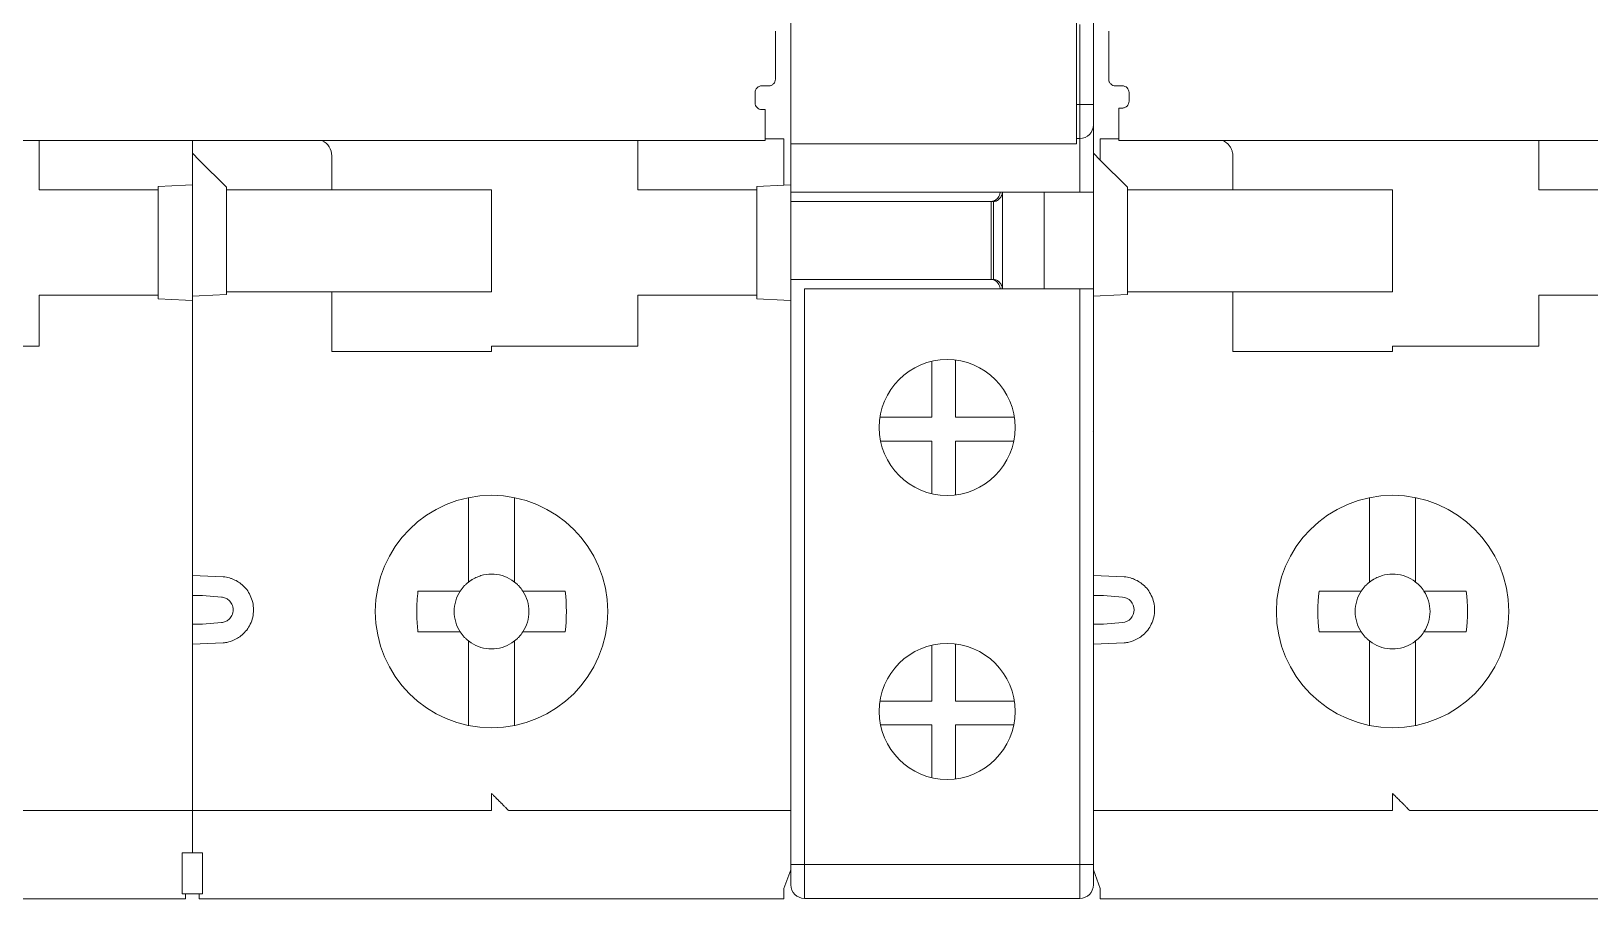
# Model space of a CAD drawing. Header units: millimetres. Extents: x 1359 to 3577, y 1336 to 3557.
# Drawn here: x 1844.63 to 1890.47, y 2722.53 to 2748.05 of the extents above; entities that cross this region are included whole.
import ezdxf

# ---------------------------------------------------------------- set-up
doc = ezdxf.new("R2010")
doc.units = ezdxf.units.MM
doc.layers.add('000-PI-Oprema', color=30, linetype='Continuous', lineweight=5)

msp = doc.modelspace()

# ---------------------------------------------------------------- linework, layer by layer
at = {"layer": '000-PI-Oprema', "color": 0, "linetype": 'ByBlock', "lineweight": 0}
for p, q in [((1866.971, 2723.544), (1866.971, 2749.133)), ((1875.371, 2749.133), (1875.371, 2744.733)), ((1875.471, 2745.894), (1875.471, 2748.25)), ((1875.871, 2748.505), (1875.871, 2745.894)), ((1875.371, 2745.894), (1875.471, 2745.894)), ((1875.871, 2745.894), (1875.471, 2745.894)), ((1875.471, 2744.894), (1875.471, 2745.894)), ((1875.871, 2745.894), (1875.871, 2745.294)), ((1875.871, 2745.294), (1875.871, 2743.319)), ((1866.971, 2744.733), (1875.371, 2744.733)), ((1875.371, 2744.894), (1875.471, 2744.894)), ((1875.471, 2743.319), (1875.471, 2744.894)), ((1866.971, 2743.319), (1875.471, 2743.319)), ((1873.198, 2743.319), (1873.198, 2740.469)), ((1874.419, 2743.319), (1874.419, 2740.469)), ((1874.421, 2743.319), (1874.421, 2740.469)), ((1875.871, 2743.319), (1875.471, 2743.319)), ((1875.871, 2743.319), (1875.871, 2740.469)), ((1866.971, 2743.044), (1872.864, 2743.044)), ((1872.864, 2743.044), (1872.936, 2743.044)), ((1872.864, 2743.044), (1872.864, 2740.744)), ((1872.936, 2743.044), (1872.936, 2740.744)), ((1872.95, 2743.044), (1872.936, 2743.044)), ((1872.864, 2740.744), (1866.971, 2740.744)), ((1867.371, 2740.469), (1875.471, 2740.469)), ((1867.371, 2723.544), (1867.371, 2740.469)), ((1872.936, 2740.744), (1872.864, 2740.744)), ((1872.95, 2740.744), (1872.936, 2740.744)), ((1875.471, 2740.469), (1875.871, 2740.469)), ((1875.471, 2723.544), (1875.471, 2740.469)), ((1875.871, 2740.469), (1875.871, 2723.544)), ((1871.12, 2738.342), (1871.12, 2736.694)), ((1871.82, 2738.378), (1871.82, 2736.694)), ((1869.594, 2736.694), (1871.12, 2736.694)), ((1871.82, 2736.694), (1873.549, 2736.694)), ((1871.12, 2735.994), (1869.612, 2735.994)), ((1871.12, 2735.994), (1871.12, 2734.445)), ((1871.82, 2734.41), (1871.82, 2735.994)), ((1873.531, 2735.994), (1871.82, 2735.994)), ((1871.12, 2729.992), (1871.12, 2728.344)), ((1871.82, 2730.028), (1871.82, 2728.344)), ((1869.594, 2728.344), (1871.12, 2728.344)), ((1871.82, 2728.344), (1873.549, 2728.344)), ((1869.612, 2727.644), (1871.12, 2727.644)), ((1871.12, 2727.644), (1871.12, 2726.095)), ((1871.82, 2726.06), (1871.82, 2727.644)), ((1873.531, 2727.644), (1871.82, 2727.644)), ((1866.971, 2722.944), (1866.971, 2723.544)), ((1867.371, 2723.544), (1866.971, 2723.544)), ((1867.371, 2723.544), (1875.471, 2723.544)), ((1867.371, 2722.544), (1867.371, 2723.544)), ((1875.871, 2723.544), (1875.471, 2723.544)), ((1875.471, 2722.544), (1875.471, 2723.544)), ((1875.871, 2723.544), (1875.871, 2722.944)), ((1867.371, 2722.544), (1875.471, 2722.544))]:
    msp.add_line(p, q, dxfattribs=at)
at = {"layer": '000-PI-Oprema', "color": 0, "lineweight": 0}
for p, q in [((1866.521, 2746.641), (1866.521, 2748.05)), ((1876.321, 2748.05), (1876.321, 2746.641)), ((1866.321, 2746.442), (1866.121, 2746.442)), ((1876.721, 2746.442), (1876.521, 2746.442)), ((1865.921, 2746.242), (1865.921, 2745.944)), ((1866.971, 2746.048), (1866.971, 2745.881)), ((1875.871, 2745.731), (1875.871, 2746.048)), ((1876.921, 2745.993), (1876.921, 2746.242)), ((1866.121, 2745.744), (1866.221, 2745.744)), ((1866.221, 2745.655), (1866.221, 2745.744)), ((1866.971, 2745.731), (1866.971, 2743.534)), ((1875.871, 2744.457), (1875.871, 2745.731)), ((1876.621, 2745.788), (1876.721, 2745.788)), ((1876.621, 2745.744), (1876.621, 2745.788)), ((1876.621, 2745.744), (1876.621, 2745.655)), ((1836.621, 2744.834), (1862.121, 2744.834)), ((1844.871, 2743.381), (1844.871, 2744.834)), ((1849.371, 2744.834), (1849.371, 2744.457)), ((1849.371, 2744.457), (1849.571, 2744.257)), ((1849.371, 2743.534), (1849.371, 2744.457)), ((1862.121, 2744.833), (1866.222, 2744.833)), ((1862.471, 2744.833), (1862.471, 2743.381)), ((1866.771, 2744.881), (1866.221, 2744.881)), ((1866.771, 2744.881), (1866.771, 2743.523)), ((1875.871, 2740.281), (1875.871, 2744.457)), ((1875.871, 2744.457), (1876.071, 2744.257)), ((1876.621, 2744.881), (1876.071, 2744.881)), ((1876.621, 2744.833), (1880.721, 2744.833)), ((1880.721, 2744.834), (1906.221, 2744.834)), ((1888.971, 2743.381), (1888.971, 2744.834)), ((1849.571, 2744.257), (1850.371, 2743.457)), ((1853.471, 2743.381), (1853.471, 2744.381)), ((1876.071, 2744.257), (1876.071, 2744.381)), ((1876.071, 2744.257), (1876.871, 2743.457)), ((1879.971, 2743.381), (1879.971, 2744.381)), ((1849.371, 2743.534), (1849.171, 2743.523)), ((1849.371, 2743.534), (1849.371, 2740.281)), ((1866.971, 2743.534), (1866.771, 2743.523)), ((1866.971, 2743.534), (1866.971, 2740.129)), ((1845.271, 2743.381), (1844.871, 2743.381)), ((1845.271, 2743.381), (1848.371, 2743.381)), ((1848.371, 2743.481), (1849.171, 2743.523)), ((1848.371, 2743.481), (1848.371, 2743.381)), ((1848.371, 2743.381), (1848.371, 2740.281)), ((1850.371, 2743.457), (1850.371, 2743.381)), ((1850.371, 2743.381), (1853.471, 2743.381)), ((1850.371, 2743.381), (1850.371, 2740.381)), ((1853.871, 2743.381), (1853.471, 2743.381)), ((1858.171, 2743.381), (1853.871, 2743.381)), ((1858.171, 2740.381), (1858.171, 2743.381)), ((1862.871, 2743.381), (1862.471, 2743.381)), ((1862.871, 2743.381), (1865.971, 2743.381)), ((1865.971, 2743.481), (1866.771, 2743.523)), ((1865.971, 2743.381), (1865.971, 2743.481)), ((1865.971, 2740.281), (1865.971, 2743.381)), ((1876.871, 2743.457), (1876.871, 2743.381)), ((1879.971, 2743.381), (1876.871, 2743.381)), ((1876.871, 2743.381), (1876.871, 2740.381)), ((1879.971, 2743.381), (1880.371, 2743.381)), ((1880.371, 2743.381), (1884.671, 2743.381)), ((1884.671, 2743.381), (1884.671, 2740.381)), ((1889.371, 2743.381), (1888.971, 2743.381)), ((1889.371, 2743.381), (1892.471, 2743.381)), ((1875.871, 2741.281), (1875.866, 2741.286)), ((1866.976, 2741.081), (1866.971, 2741.081)), ((1850.371, 2740.381), (1850.371, 2740.305)), ((1853.471, 2740.381), (1850.371, 2740.381)), ((1853.471, 2738.631), (1853.471, 2740.381)), ((1853.471, 2740.381), (1853.871, 2740.381)), ((1853.871, 2740.381), (1858.171, 2740.381)), ((1876.871, 2740.381), (1876.871, 2740.305)), ((1879.971, 2740.381), (1876.871, 2740.381)), ((1879.971, 2738.631), (1879.971, 2740.381)), ((1879.971, 2740.381), (1880.371, 2740.381)), ((1884.671, 2740.381), (1880.371, 2740.381)), ((1845.271, 2740.281), (1844.871, 2740.281)), ((1844.871, 2740.281), (1844.871, 2738.781)), ((1848.371, 2740.281), (1845.271, 2740.281)), ((1848.371, 2740.181), (1848.371, 2740.281)), ((1849.171, 2740.139), (1848.371, 2740.181)), ((1849.171, 2740.139), (1849.371, 2740.129)), ((1849.371, 2740.253), (1849.371, 2740.281)), ((1849.371, 2740.253), (1849.571, 2740.263)), ((1849.371, 2740.253), (1849.371, 2740.129)), ((1849.371, 2732.358), (1849.371, 2740.129)), ((1850.371, 2740.305), (1849.571, 2740.263)), ((1862.871, 2740.281), (1862.471, 2740.281)), ((1862.471, 2738.781), (1862.471, 2740.281)), ((1862.871, 2740.281), (1865.971, 2740.281)), ((1865.971, 2740.181), (1865.971, 2740.281)), ((1866.771, 2740.139), (1865.971, 2740.181)), ((1866.971, 2740.129), (1866.771, 2740.139)), ((1866.971, 2740.129), (1866.971, 2725.981)), ((1875.871, 2740.253), (1876.071, 2740.263)), ((1875.871, 2740.253), (1875.871, 2732.358)), ((1876.871, 2740.305), (1876.071, 2740.263)), ((1889.371, 2740.281), (1888.971, 2740.281)), ((1888.971, 2740.281), (1888.971, 2738.781)), ((1892.471, 2740.281), (1889.371, 2740.281)), ((1844.871, 2738.781), (1840.571, 2738.781)), ((1858.171, 2738.631), (1853.471, 2738.631)), ((1858.171, 2738.781), (1858.171, 2738.631)), ((1858.171, 2738.781), (1862.471, 2738.781)), ((1884.671, 2738.631), (1879.971, 2738.631)), ((1884.671, 2738.781), (1884.671, 2738.631)), ((1888.971, 2738.781), (1884.671, 2738.781)), ((1866.971, 2736.481), (1866.976, 2736.481)), ((1875.866, 2736.276), (1875.871, 2736.281)), ((1857.496, 2734.332), (1857.496, 2734.257)), ((1857.496, 2734.257), (1857.496, 2732.138)), ((1858.846, 2734.257), (1858.846, 2734.332)), ((1858.846, 2731.85), (1858.846, 2734.257)), ((1883.996, 2734.32), (1883.996, 2734.257)), ((1883.996, 2734.257), (1883.996, 2732.138)), ((1885.346, 2734.257), (1885.346, 2734.32)), ((1885.346, 2732.138), (1885.346, 2734.257)), ((1849.371, 2732.358), (1849.371, 2729.705)), ((1875.871, 2732.184), (1875.871, 2732.357)), ((1883.996, 2732.138), (1883.996, 2731.85)), ((1885.346, 2732.138), (1885.346, 2731.85)), ((1850.281, 2732.003), (1849.371, 2732.041)), ((1876.781, 2732.003), (1875.871, 2732.041)), ((1849.671, 2731.454), (1850.229, 2731.405)), ((1856.007, 2731.581), (1856.865, 2731.581)), ((1860.335, 2731.581), (1859.477, 2731.581)), ((1875.871, 2730.609), (1875.871, 2731.454)), ((1876.171, 2731.454), (1876.729, 2731.405)), ((1882.507, 2731.581), (1883.365, 2731.581)), ((1886.835, 2731.581), (1885.977, 2731.581)), ((1849.671, 2730.609), (1850.229, 2730.658)), ((1856.865, 2730.381), (1856.007, 2730.381)), ((1860.335, 2730.381), (1859.477, 2730.381)), ((1876.729, 2730.658), (1876.171, 2730.609)), ((1883.365, 2730.381), (1882.507, 2730.381)), ((1886.835, 2730.381), (1885.977, 2730.381)), ((1849.371, 2730.022), (1850.281, 2730.06)), ((1857.496, 2729.825), (1857.496, 2727.705)), ((1858.846, 2727.705), (1858.846, 2729.825)), ((1875.871, 2730.022), (1876.781, 2730.06)), ((1883.996, 2730.113), (1883.996, 2729.825)), ((1883.996, 2729.825), (1883.996, 2727.705)), ((1885.346, 2730.113), (1885.346, 2729.825)), ((1885.346, 2727.705), (1885.346, 2729.825)), ((1849.371, 2725.981), (1849.371, 2729.705)), ((1875.871, 2729.705), (1875.871, 2729.759)), ((1875.871, 2729.705), (1875.871, 2725.981)), ((1857.496, 2727.705), (1857.496, 2727.631)), ((1858.846, 2727.631), (1858.846, 2727.705)), ((1883.996, 2727.705), (1883.996, 2727.631)), ((1885.346, 2727.631), (1885.346, 2727.705)), ((1849.371, 2725.981), (1849.371, 2723.881)), ((1866.971, 2725.981), (1866.971, 2723.381)), ((1875.871, 2725.981), (1875.871, 2723.381)), ((1849.371, 2725.131), (1841.071, 2725.131)), ((1858.171, 2725.131), (1849.371, 2725.131)), ((1866.971, 2725.131), (1858.671, 2725.131)), ((1875.871, 2725.131), (1884.671, 2725.131)), ((1893.471, 2725.131), (1885.171, 2725.131)), ((1849.671, 2723.881), (1849.071, 2723.881)), ((1866.971, 2723.381), (1866.771, 2722.831)), ((1875.871, 2723.381), (1876.071, 2722.832)), ((1849.171, 2722.531), (1844.391, 2722.531)), ((1849.171, 2722.681), (1849.071, 2722.681)), ((1849.571, 2722.681), (1849.171, 2722.681)), ((1849.671, 2722.681), (1849.571, 2722.681)), ((1854.371, 2722.531), (1849.571, 2722.531)), ((1854.371, 2722.531), (1861.991, 2722.531)), ((1866.771, 2722.531), (1861.991, 2722.531)), ((1880.871, 2722.531), (1876.071, 2722.531)), ((1888.491, 2722.531), (1880.871, 2722.531)), ((1893.271, 2722.531), (1888.491, 2722.531))]:
    msp.add_line(p, q, dxfattribs=at)
at = {"layer": '000-PI-Oprema', "color": 0, "linetype": 'ByBlock', "lineweight": 0}
for centre in [(1871.571, 2736.394), (1871.571, 2728.044)]:
    msp.add_circle(centre, 2, dxfattribs=at)
at = {"layer": '000-PI-Oprema', "color": 0, "lineweight": 0}
for centre in [(1858.171, 2730.981), (1884.671, 2730.981)]:
    msp.add_circle(centre, 3.418, dxfattribs=at)
at = {"layer": '000-PI-Oprema', "color": 0, "linetype": 'ByBlock', "lineweight": 0}
for centre, start, end in [((1875.471, 2745.294), 270, 0), ((1867.371, 2722.944), 180, 270), ((1875.471, 2722.944), 270, 0)]:
    msp.add_arc(centre, 0.4, start, end, dxfattribs=at)
at = {"layer": '000-PI-Oprema', "color": 0, "lineweight": 0}
for centre, radius, start, end in [((1852.971, 2744.381), 0.5, 0, 64.7859), ((1858.171, 2730.981), 1.1, 136.9319, 146.9443), ((1858.171, 2730.981), 1.1, 135, 136.9319), ((1858.171, 2730.981), 1.1, 133.0681, 135), ((1858.171, 2730.981), 1.1, 123.0557, 133.0681), ((1858.171, 2730.981), 1.1, 46.9319, 56.9443), ((1858.171, 2730.981), 1.1, 45, 46.9319), ((1858.171, 2730.981), 1.1, 43.0681, 45), ((1858.171, 2730.981), 1.1, 33.0557, 43.0681), ((1884.671, 2730.981), 1.1, 136.9319, 146.9443), ((1884.671, 2730.981), 1.1, 135, 136.9319), ((1884.671, 2730.981), 1.1, 133.0681, 135), ((1884.671, 2730.981), 1.1, 123.0557, 133.0681), ((1884.671, 2730.981), 1.1, 46.9319, 56.9443), ((1884.671, 2730.981), 1.1, 33.0557, 43.0681), ((1858.171, 2730.981), 1.1, 213.0557, 223.0681), ((1858.171, 2730.981), 1.1, 316.9319, 326.9443), ((1884.671, 2730.981), 1.1, 213.0557, 223.0681), ((1884.671, 2730.981), 1.1, 316.9319, 326.9443), ((1858.171, 2730.981), 1.1, 223.0681, 225), ((1858.171, 2730.981), 1.1, 225, 226.9319), ((1858.171, 2730.981), 1.1, 226.9319, 236.9443), ((1858.171, 2730.981), 1.1, 303.0557, 313.0681), ((1858.171, 2730.981), 1.1, 313.0681, 315), ((1858.171, 2730.981), 1.1, 315, 316.9319), ((1884.671, 2730.981), 1.1, 223.0681, 225), ((1884.671, 2730.981), 1.1, 225, 226.9319), ((1884.671, 2730.981), 1.1, 226.9319, 236.9443), ((1884.671, 2730.981), 1.1, 303.0557, 313.0681), ((1884.671, 2730.981), 1.1, 315, 316.9319)]:
    msp.add_arc(centre, radius, start, end, dxfattribs=at)
for points, knots in [([(1866.971, 2749.926), (1866.971, 2749.854), (1866.971, 2749.712), (1866.971, 2749.505), (1866.971, 2749.304), (1866.971, 2749.109), (1866.971, 2748.92), (1866.971, 2748.738), (1866.971, 2748.561), (1866.971, 2748.335), (1866.971, 2748.068), (1866.971, 2747.778), (1866.971, 2747.515), (1866.971, 2747.365), (1866.971, 2747.29)], [0, 0, 0, 0, 0.062728, 0.125272, 0.18769, 0.250045, 0.312396, 0.374803, 0.437328, 0.500029, 0.625194, 0.749922, 0.874696, 1, 1, 1, 1]), ([(1875.871, 2747.29), (1875.871, 2747.327), (1875.871, 2747.4), (1875.871, 2747.52), (1875.871, 2747.647), (1875.871, 2747.781), (1875.871, 2747.922), (1875.871, 2748.071), (1875.871, 2748.227), (1875.871, 2748.445), (1875.871, 2748.733), (1875.871, 2749.105), (1875.871, 2749.5), (1875.871, 2749.782), (1875.871, 2749.924)], [0, 0, 0, 0, 0.062728, 0.125271, 0.18769, 0.250045, 0.312396, 0.374804, 0.437328, 0.500029, 0.625194, 0.749922, 0.874696, 1, 1, 1, 1]), ([(1866.971, 2747.29), (1866.971, 2747.277), (1866.971, 2747.25), (1866.971, 2747.203), (1866.971, 2747.15), (1866.971, 2747.07), (1866.971, 2746.955), (1866.971, 2746.795), (1866.971, 2746.619), (1866.971, 2746.433), (1866.971, 2746.241), (1866.971, 2746.113), (1866.971, 2746.048)], [0, 0, 0, 0, 0.061391, 0.122427, 0.18342, 0.24468, 0.372209, 0.500076, 0.627605, 0.755472, 0.877481, 1, 1, 1, 1]), ([(1875.871, 2746.048), (1875.871, 2746.081), (1875.871, 2746.145), (1875.871, 2746.241), (1875.871, 2746.336), (1875.871, 2746.463), (1875.871, 2746.619), (1875.871, 2746.795), (1875.871, 2746.955), (1875.871, 2747.092), (1875.871, 2747.207), (1875.871, 2747.262), (1875.871, 2747.29)], [0, 0, 0, 0, 0.061391, 0.122427, 0.18342, 0.24468, 0.372209, 0.500076, 0.627605, 0.755472, 0.877481, 1, 1, 1, 1]), ([(1866.121, 2746.442), (1866.069, 2746.442), (1866.017, 2746.42), (1865.943, 2746.346), (1865.921, 2746.295), (1865.921, 2746.242)], [0, 0, 0, 0, 0.5, 0.5, 1, 1, 1, 1]), ([(1866.321, 2746.442), (1866.335, 2746.442), (1866.361, 2746.444), (1866.399, 2746.455), (1866.433, 2746.474), (1866.473, 2746.507), (1866.513, 2746.562), (1866.519, 2746.614), (1866.521, 2746.641)], [0, 0, 0, 0, 0.128148, 0.251094, 0.373747, 0.501054, 0.748354, 1, 1, 1, 1]), ([(1876.321, 2746.641), (1876.322, 2746.628), (1876.324, 2746.601), (1876.335, 2746.564), (1876.354, 2746.529), (1876.387, 2746.49), (1876.442, 2746.45), (1876.495, 2746.444), (1876.521, 2746.442)], [0, 0, 0, 0, 0.128148, 0.251094, 0.373747, 0.501054, 0.748354, 1, 1, 1, 1]), ([(1876.921, 2746.242), (1876.921, 2746.295), (1876.9, 2746.346), (1876.826, 2746.42), (1876.774, 2746.442), (1876.721, 2746.442)], [0, 0, 0, 0, 0.5, 0.5, 1, 1, 1, 1]), ([(1865.921, 2745.944), (1865.921, 2745.891), (1865.943, 2745.84), (1866.017, 2745.766), (1866.069, 2745.744), (1866.121, 2745.744)], [0, 0, 0, 0, 0.5, 0.5, 1, 1, 1, 1]), ([(1866.971, 2745.881), (1866.971, 2745.868), (1866.971, 2745.842), (1866.971, 2745.805), (1866.971, 2745.769), (1866.971, 2745.737), (1866.971, 2745.733), (1866.971, 2745.731)], [0, 0, 0, 0, 0.169382, 0.332374, 0.500748, 0.7482, 1, 1, 1, 1]), ([(1876.721, 2745.788), (1876.735, 2745.789), (1876.761, 2745.79), (1876.799, 2745.802), (1876.833, 2745.82), (1876.873, 2745.853), (1876.913, 2745.908), (1876.919, 2745.961), (1876.921, 2745.993)], [0, 0, 0, 0, 0.128148, 0.251094, 0.373747, 0.501054, 0.748354, 1, 1, 1, 1]), ([(1866.221, 2745.655), (1866.221, 2745.538), (1866.221, 2745.306), (1866.221, 2745.029), (1866.221, 2744.856), (1866.221, 2744.848), (1866.222, 2744.833)], [0, 0, 0, 0, 0.264619, 0.529237, 0.793855, 1, 1, 1, 1]), ([(1876.621, 2744.833), (1876.621, 2744.848), (1876.621, 2744.856), (1876.621, 2745.029), (1876.621, 2745.306), (1876.621, 2745.538), (1876.621, 2745.655)], [0, 0, 0, 0, 0.206145, 0.470763, 0.735381, 1, 1, 1, 1]), ([(1876.071, 2744.881), (1876.071, 2744.881), (1876.071, 2744.827), (1876.071, 2744.642), (1876.071, 2744.512), (1876.071, 2744.381)], [0, 0, 0, 0, 0.5, 0.5, 1, 1, 1, 1]), ([(1879.678, 2744.833), (1879.729, 2744.806), (1879.806, 2744.764), (1879.888, 2744.664), (1879.935, 2744.577), (1879.966, 2744.481), (1879.969, 2744.414), (1879.971, 2744.381)], [0, 0, 0, 0, 0.351287, 0.528122, 0.693874, 0.849103, 1, 1, 1, 1]), ([(1858.771, 2731.903), (1858.682, 2731.961), (1858.584, 2732.006), (1858.381, 2732.066), (1858.278, 2732.081), (1858.065, 2732.081), (1857.961, 2732.066), (1857.809, 2732.021), (1857.759, 2732.002), (1857.687, 2731.969), (1857.663, 2731.957), (1857.628, 2731.938), (1857.616, 2731.931), (1857.599, 2731.921), (1857.591, 2731.916), (1857.582, 2731.91), (1857.577, 2731.907), (1857.573, 2731.906), (1857.571, 2731.903)], [0, 0, 0, 0, 0.25, 0.25, 0.5, 0.5, 0.75, 0.75, 0.875, 0.875, 0.9375, 0.9375, 0.96875, 0.96875, 0.984375, 0.992187, 0.992187, 1, 1, 1, 1]), ([(1875.871, 2731.454), (1875.871, 2731.571), (1875.871, 2731.805), (1875.871, 2732.083), (1875.871, 2732.181), (1875.871, 2732.219)], [0, 0, 0, 0, 0.378161, 0.755931, 1, 1, 1, 1]), ([(1885.271, 2731.903), (1885.182, 2731.961), (1885.084, 2732.006), (1884.881, 2732.066), (1884.778, 2732.081), (1884.565, 2732.081), (1884.461, 2732.066), (1884.309, 2732.021), (1884.259, 2732.002), (1884.187, 2731.969), (1884.163, 2731.957), (1884.128, 2731.938), (1884.116, 2731.931), (1884.099, 2731.921), (1884.091, 2731.916), (1884.082, 2731.91), (1884.077, 2731.907), (1884.073, 2731.906), (1884.071, 2731.903)], [0, 0, 0, 0, 0.25, 0.25, 0.5, 0.5, 0.75, 0.75, 0.875, 0.875, 0.9375, 0.9375, 0.96875, 0.96875, 0.984375, 0.992188, 0.992188, 1, 1, 1, 1]), ([(1850.281, 2732.003), (1850.311, 2731.999), (1850.372, 2731.992), (1850.46, 2731.971), (1850.571, 2731.935), (1850.699, 2731.872), (1850.844, 2731.767), (1850.975, 2731.63), (1851.083, 2731.453), (1851.155, 2731.251), (1851.179, 2731.031), (1851.155, 2730.812), (1851.084, 2730.61), (1850.975, 2730.433), (1850.845, 2730.295), (1850.699, 2730.19), (1850.557, 2730.122), (1850.417, 2730.077), (1850.326, 2730.066), (1850.281, 2730.06)], [0, 0, 0, 0, 0.031513, 0.062834, 0.094232, 0.152293, 0.210532, 0.279327, 0.348301, 0.424071, 0.50002, 0.57579, 0.651739, 0.720534, 0.789508, 0.847569, 0.905809, 0.95275, 1, 1, 1, 1]), ([(1876.781, 2732.003), (1876.811, 2731.999), (1876.872, 2731.992), (1876.96, 2731.971), (1877.071, 2731.935), (1877.199, 2731.872), (1877.344, 2731.767), (1877.475, 2731.63), (1877.583, 2731.453), (1877.655, 2731.251), (1877.679, 2731.031), (1877.655, 2730.812), (1877.584, 2730.61), (1877.475, 2730.433), (1877.345, 2730.295), (1877.199, 2730.19), (1877.057, 2730.122), (1876.917, 2730.077), (1876.826, 2730.066), (1876.781, 2730.06)], [0, 0, 0, 0, 0.031513, 0.062834, 0.094232, 0.152293, 0.210532, 0.279327, 0.348301, 0.424071, 0.50002, 0.57579, 0.651739, 0.720534, 0.789508, 0.847569, 0.905809, 0.95275, 1, 1, 1, 1]), ([(1849.371, 2731.454), (1849.371, 2731.454), (1849.401, 2731.454), (1849.518, 2731.454), (1849.601, 2731.454), (1849.671, 2731.454)], [0, 0, 0, 0, 0.5, 0.5, 1, 1, 1, 1]), ([(1850.229, 2730.658), (1850.249, 2730.66), (1850.287, 2730.665), (1850.343, 2730.684), (1850.395, 2730.711), (1850.447, 2730.75), (1850.496, 2730.801), (1850.552, 2730.893), (1850.584, 2731.031), (1850.552, 2731.17), (1850.496, 2731.261), (1850.434, 2731.326), (1850.345, 2731.385), (1850.268, 2731.398), (1850.229, 2731.405)], [0, 0, 0, 0, 0.053559, 0.105722, 0.157796, 0.211095, 0.279916, 0.349203, 0.500308, 0.651412, 0.720233, 0.789521, 0.894347, 1, 1, 1, 1]), ([(1856.007, 2731.581), (1855.983, 2731.382), (1855.971, 2731.182), (1855.971, 2730.881), (1855.974, 2730.781), (1855.983, 2730.631), (1855.987, 2730.581), (1855.994, 2730.506), (1855.998, 2730.468), (1856.002, 2730.425), (1856.005, 2730.403), (1856.006, 2730.394), (1856.007, 2730.387), (1856.009, 2730.384), (1856.007, 2730.381)], [0, 0, 0, 0, 0.5, 0.5, 0.75, 0.75, 0.875, 0.875, 0.9375, 0.96875, 0.984375, 0.992188, 0.992188, 1, 1, 1, 1]), ([(1857.249, 2731.581), (1857.133, 2731.403), (1857.071, 2731.195), (1857.071, 2730.769), (1857.133, 2730.56), (1857.249, 2730.381)], [0, 0, 0, 0, 0.5, 0.5, 1, 1, 1, 1]), ([(1859.093, 2730.381), (1859.209, 2730.56), (1859.271, 2730.769), (1859.271, 2731.192), (1859.21, 2731.403), (1859.093, 2731.581)], [0, 0, 0, 0, 0.5, 0.5, 1, 1, 1, 1]), ([(1875.871, 2731.454), (1875.871, 2731.454), (1875.901, 2731.454), (1876.018, 2731.454), (1876.101, 2731.454), (1876.171, 2731.454)], [0, 0, 0, 0, 0.5, 0.5, 1, 1, 1, 1]), ([(1876.729, 2731.405), (1876.821, 2731.397), (1876.91, 2731.353), (1877.035, 2731.216), (1877.071, 2731.124), (1877.071, 2730.939), (1877.035, 2730.846), (1876.91, 2730.71), (1876.821, 2730.666), (1876.729, 2730.658)], [0, 0, 0, 0, 0.25, 0.25, 0.5, 0.5, 0.75, 0.75, 1, 1, 1, 1]), ([(1883.365, 2731.581), (1883.432, 2731.581), (1883.557, 2731.581), (1883.689, 2731.581), (1883.749, 2731.581)], [0, 0, 0, 0, 0.540007, 1, 1, 1, 1]), ([(1885.593, 2730.381), (1885.709, 2730.56), (1885.771, 2730.768), (1885.771, 2731.194), (1885.709, 2731.403), (1885.593, 2731.581)], [0, 0, 0, 0, 0.5, 0.5, 1, 1, 1, 1]), ([(1849.371, 2730.609), (1849.371, 2730.609), (1849.404, 2730.609), (1849.515, 2730.609), (1849.593, 2730.609), (1849.671, 2730.609)], [0, 0, 0, 0, 0.5, 0.5, 1, 1, 1, 1]), ([(1875.871, 2729.759), (1875.871, 2729.763), (1875.871, 2729.787), (1875.871, 2729.961), (1875.871, 2730.253), (1875.871, 2730.49), (1875.871, 2730.609)], [0, 0, 0, 0, 0.06983, 0.379482, 0.689581, 1, 1, 1, 1]), ([(1875.871, 2730.609), (1875.871, 2730.609), (1875.904, 2730.609), (1876.015, 2730.609), (1876.093, 2730.609), (1876.171, 2730.609)], [0, 0, 0, 0, 0.5, 0.5, 1, 1, 1, 1]), ([(1883.365, 2730.381), (1883.433, 2730.381), (1883.557, 2730.381), (1883.689, 2730.381), (1883.749, 2730.381)], [0, 0, 0, 0, 0.54278, 1, 1, 1, 1]), ([(1857.571, 2730.059), (1857.749, 2729.943), (1857.957, 2729.882), (1858.382, 2729.881), (1858.593, 2729.943), (1858.771, 2730.059)], [0, 0, 0, 0, 0.5, 0.5, 1, 1, 1, 1]), ([(1884.071, 2730.059), (1884.249, 2729.943), (1884.457, 2729.882), (1884.882, 2729.881), (1885.093, 2729.943), (1885.271, 2730.059)], [0, 0, 0, 0, 0.5, 0.5, 1, 1, 1, 1]), ([(1858.171, 2725.631), (1858.171, 2725.61), (1858.171, 2725.568), (1858.171, 2725.506), (1858.171, 2725.435), (1858.171, 2725.355), (1858.171, 2725.276), (1858.171, 2725.21), (1858.171, 2725.165), (1858.171, 2725.137), (1858.171, 2725.133), (1858.171, 2725.131)], [0, 0, 0, 0, 0.080758, 0.160392, 0.240099, 0.368585, 0.500066, 0.628554, 0.760036, 0.877963, 1, 1, 1, 1]), ([(1858.171, 2725.631), (1858.192, 2725.611), (1858.229, 2725.573), (1858.282, 2725.521), (1858.325, 2725.477), (1858.382, 2725.42), (1858.45, 2725.352), (1858.527, 2725.276), (1858.589, 2725.213), (1858.636, 2725.166), (1858.666, 2725.137), (1858.669, 2725.133), (1858.671, 2725.131)], [0, 0, 0, 0, 0.090531, 0.16862, 0.234268, 0.287481, 0.430984, 0.554468, 0.680793, 0.795506, 0.900919, 1, 1, 1, 1]), ([(1884.671, 2725.631), (1884.671, 2725.61), (1884.671, 2725.568), (1884.671, 2725.506), (1884.671, 2725.435), (1884.671, 2725.355), (1884.671, 2725.276), (1884.671, 2725.21), (1884.671, 2725.165), (1884.671, 2725.137), (1884.671, 2725.133), (1884.671, 2725.131)], [0, 0, 0, 0, 0.080758, 0.160392, 0.240099, 0.368585, 0.500066, 0.628554, 0.760036, 0.877963, 1, 1, 1, 1]), ([(1885.171, 2725.131), (1885.171, 2725.132), (1885.17, 2725.133), (1885.162, 2725.14), (1885.15, 2725.152), (1885.128, 2725.175), (1885.088, 2725.215), (1885.025, 2725.278), (1884.949, 2725.354), (1884.862, 2725.44), (1884.769, 2725.534), (1884.704, 2725.599), (1884.671, 2725.631)], [0, 0, 0, 0, 0.051851, 0.10362, 0.156261, 0.210683, 0.323967, 0.445967, 0.575521, 0.712834, 0.854621, 1, 1, 1, 1]), ([(1849.071, 2722.681), (1849.071, 2722.73), (1849.071, 2722.795), (1849.071, 2723.059), (1849.071, 2723.319), (1849.071, 2723.881)], [0.2858647, 0.2858647, 0.2858647, 0.2858647, 0.5, 0.5, 1, 1, 1, 1]), ([(1849.671, 2722.681), (1849.671, 2722.7), (1849.671, 2722.755), (1849.671, 2722.869), (1849.671, 2723.028), (1849.671, 2723.206), (1849.671, 2723.393), (1849.671, 2723.518), (1849.671, 2723.881)], [0.287427, 0.287427, 0.287427, 0.287427, 0.3699948, 0.5001298, 0.629921, 0.7600558, 0.879771, 1, 1, 1, 1]), ([(1849.171, 2722.531), (1849.171, 2722.54), (1849.171, 2722.557), (1849.171, 2722.625), (1849.171, 2722.68), (1849.171, 2722.681)], [0, 0, 0, 0, 0.494587, 0.989166, 1, 1, 1, 1]), ([(1849.571, 2722.681), (1849.571, 2722.68), (1849.571, 2722.625), (1849.571, 2722.557), (1849.571, 2722.54), (1849.571, 2722.531)], [0, 0, 0, 0, 0.010834, 0.505413, 1, 1, 1, 1]), ([(1866.771, 2722.531), (1866.771, 2722.531), (1866.771, 2722.585), (1866.771, 2722.722), (1866.771, 2722.774), (1866.771, 2722.831)], [0, 0, 0, 0, 0.5, 0.5, 0.737757, 0.737757, 0.737757, 0.737757]), ([(1876.071, 2722.531), (1876.071, 2722.532), (1876.071, 2722.534), (1876.071, 2722.546), (1876.071, 2722.569), (1876.071, 2722.61), (1876.071, 2722.675), (1876.071, 2722.75), (1876.071, 2722.805), (1876.071, 2722.832)], [0, 0, 0, 0, 0.0807576, 0.160392, 0.2400995, 0.3685854, 0.5000663, 0.6285535, 0.7387531, 0.7387531, 0.7387531, 0.7387531])]:
    msp.add_open_spline(points, degree=3, knots=knots, dxfattribs=at)
at = {"layer": '000-PI-Oprema', "color": 0, "linetype": 'ByBlock', "lineweight": 0}
for points, knots in [([(1872.87, 2743.044), (1872.89, 2743.044), (1872.931, 2743.05), (1872.992, 2743.08), (1873.048, 2743.127), (1873.093, 2743.189), (1873.119, 2743.255), (1873.127, 2743.3), (1873.128, 2743.319)], [0, 0, 0, 0, 0.175586, 0.351172, 0.526758, 0.702344, 0.87793, 1, 1, 1, 1]), ([(1873.197, 2743.319), (1873.196, 2743.307), (1873.194, 2743.295), (1873.19, 2743.273), (1873.187, 2743.263), (1873.182, 2743.243), (1873.178, 2743.234), (1873.167, 2743.206), (1873.158, 2743.188), (1873.142, 2743.163), (1873.136, 2743.154), (1873.124, 2743.139), (1873.112, 2743.124), (1873.098, 2743.112), (1873.085, 2743.099), (1873.078, 2743.094), (1873.056, 2743.078), (1873.042, 2743.069), (1873.021, 2743.059), (1873.014, 2743.057), (1873, 2743.052), (1872.993, 2743.05), (1872.973, 2743.045), (1872.961, 2743.044), (1872.95, 2743.044)], [0, 0, 0, 0, 0.07828, 0.07828, 0.144117, 0.144117, 0.209954, 0.209954, 0.341628, 0.341628, 0.407465, 0.407465, 0.473303, 0.53914, 0.53914, 0.604977, 0.604977, 0.736651, 0.736651, 0.802488, 0.802488, 0.868326, 0.868326, 1, 1, 1, 1]), ([(1873.128, 2740.469), (1873.127, 2740.488), (1873.119, 2740.533), (1873.093, 2740.599), (1873.048, 2740.661), (1872.992, 2740.708), (1872.931, 2740.737), (1872.89, 2740.744), (1872.87, 2740.744)], [0, 0, 0, 0, 0.122057, 0.297646, 0.473234, 0.648823, 0.824411, 1, 1, 1, 1]), ([(1872.95, 2740.744), (1872.961, 2740.744), (1872.973, 2740.743), (1872.993, 2740.738), (1873, 2740.736), (1873.013, 2740.731), (1873.021, 2740.728), (1873.042, 2740.718), (1873.056, 2740.71), (1873.077, 2740.694), (1873.084, 2740.689), (1873.098, 2740.676), (1873.112, 2740.663), (1873.124, 2740.649), (1873.136, 2740.633), (1873.142, 2740.625), (1873.158, 2740.6), (1873.167, 2740.582), (1873.178, 2740.554), (1873.182, 2740.544), (1873.187, 2740.525), (1873.19, 2740.515), (1873.194, 2740.493), (1873.196, 2740.481), (1873.197, 2740.469)], [0, 0, 0, 0, 0.131674, 0.131674, 0.197511, 0.197511, 0.263348, 0.263348, 0.395022, 0.395022, 0.46086, 0.46086, 0.526697, 0.592534, 0.592534, 0.658371, 0.658371, 0.790045, 0.790045, 0.855882, 0.855882, 0.921719, 0.921719, 1, 1, 1, 1])]:
    msp.add_open_spline(points, degree=3, knots=knots, dxfattribs=at)
at = {"layer": '000-PI-Oprema', "color": 0, "lineweight": 0}
for points in [[(1857.496, 2732.138), (1857.496, 2732.1), (1857.496, 2732.061), (1857.496, 2731.85)], [(1885.422, 2731.785), (1885.431, 2731.776), (1885.44, 2731.768), (1885.449, 2731.759)], [(1885.449, 2731.759), (1885.458, 2731.75), (1885.466, 2731.741), (1885.475, 2731.732)], [(1856.865, 2731.581), (1856.989, 2731.581), (1857.115, 2731.581), (1857.249, 2731.581)], [(1859.477, 2731.581), (1859.354, 2731.581), (1859.227, 2731.581), (1859.093, 2731.581)], [(1860.335, 2731.581), (1860.383, 2731.183), (1860.383, 2730.779), (1860.335, 2730.381)], [(1882.507, 2731.581), (1882.459, 2731.183), (1882.459, 2730.78), (1882.507, 2730.381)], [(1883.749, 2731.581), (1883.633, 2731.403), (1883.571, 2731.194), (1883.571, 2730.981)], [(1885.977, 2731.581), (1885.854, 2731.581), (1885.727, 2731.581), (1885.593, 2731.581)], [(1886.835, 2730.381), (1886.883, 2730.779), (1886.883, 2731.183), (1886.835, 2731.581)], [(1883.571, 2730.981), (1883.571, 2730.77), (1883.634, 2730.559), (1883.749, 2730.381)], [(1856.865, 2730.381), (1856.989, 2730.381), (1857.115, 2730.381), (1857.249, 2730.381)], [(1859.093, 2730.381), (1859.227, 2730.381), (1859.354, 2730.381), (1859.477, 2730.381)], [(1885.593, 2730.381), (1885.727, 2730.381), (1885.854, 2730.381), (1885.977, 2730.381)], [(1857.496, 2730.113), (1857.496, 2729.901), (1857.496, 2729.863), (1857.496, 2729.825)], [(1858.846, 2730.113), (1858.846, 2729.901), (1858.846, 2729.863), (1858.846, 2729.825)], [(1885.449, 2730.203), (1885.44, 2730.195), (1885.431, 2730.186), (1885.422, 2730.178)]]:
    msp.add_open_spline(points, degree=3, dxfattribs=at)

doc.saveas('drawing.dxf')
